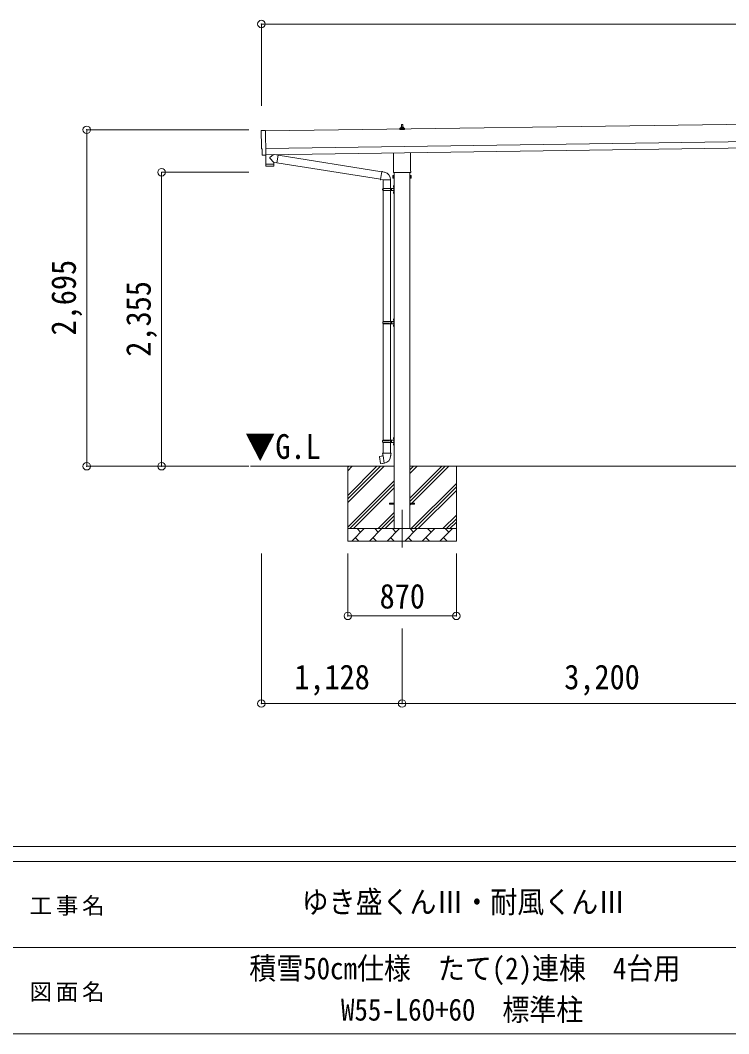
# Model space of a CAD drawing. Units: millimetres at full size, sheet at 1:60. Extents: x -16864 to 16864, y -11640 to 11640.
# Drawn here: x -814 to 4866, y -11640 to -3521 of the extents above; entities that cross this region are included whole.
import ezdxf
from ezdxf.enums import TextEntityAlignment as Align

# ---------------------------------------------------------------- set-up
doc = ezdxf.new("R2010")
doc.units = ezdxf.units.MM
doc.header["$LTSCALE"] = 60
doc.header["$PDMODE"] = 32
doc.header["$PDSIZE"] = 60
doc.linetypes.add('CHAIN1', pattern=[8, 5, -1, 1, -1])
for name, color, linetype, lineweight in [('0-1_Defpoints', 7, 'CHAIN1', 9), ('0-2_TEXT1', 4, 'Continuous', 9), ('0-3_SHAPE', 7, 'Continuous', 9), ('0-7_PARTS2', 7, 'Continuous', 9), ('0-8_TABLE1', 6, 'Continuous', 9), ('0-9_DIM1', 7, 'Continuous', 9), ('F-0', 7, 'Continuous', 9)]:
    doc.layers.add(name, color=color, linetype=linetype, lineweight=lineweight)
doc.styles.add('ＭＳ ゴシック', font='')
doc.styles.get('ＭＳ ゴシック').set_extended_font_data('MS Gothic')

msp = doc.modelspace()

# ---------------------------------------------------------------- linework, layer by layer
at = {"layer": '0-1_Defpoints'}
msp.add_line((2247.05, -7443.97), (2247.05, -7792.97), dxfattribs=at)
at = {"layer": '0-2_TEXT1'}
for p, q in [((6887.12, -4326.28), (1151.66, -4408.22)), ((2237.36, -4383.93), (2237.36, -4379.72)), ((2238.36, -4379.72), (2256.36, -4379.72)), ((2241.36, -4379.72), (2242.09, -4356.19)), ((2243.09, -4355.22), (2251.64, -4355.22)), ((2252.64, -4356.19), (2253.36, -4379.72)), ((2257.36, -4383.93), (2257.36, -4379.72)), ((2229.11, -4395.22), (2229.11, -4387.5)), ((2265.61, -4395.22), (2229.11, -4395.22)), ((2229.49, -4386.72), (2265.23, -4386.72)), ((2229.88, -4386.53), (2236.6, -4384.9)), ((2236.98, -4384.72), (2257.74, -4384.72)), ((2264.85, -4386.53), (2258.13, -4384.9)), ((2265.61, -4395.22), (2265.61, -4387.5)), ((1153.66, -4548.2), (6889.12, -4466.27)), ((1154.37, -4598.2), (6889.84, -4516.26)), ((1134.79, -4602.25), (1127.87, -4601.98)), ((2178.75, -4729.2), (2178.75, -4583.56)), ((2315.35, -4581.61), (2315.35, -4729.2)), ((2173.05, -4767.47), (2173.81, -4766.16)), ((2173.05, -4767.47), (2173.05, -4784.47)), ((2173.05, -4784.47), (2173.81, -4785.79)), ((2180.05, -4771.07), (2173.81, -4771.07)), ((2180.05, -4780.88), (2173.81, -4780.88)), ((2180.05, -4785.79), (2173.81, -4785.79)), ((2177.05, -4737.97), (2177.05, -4732.47)), ((2314.99, -4741.47), (2179.12, -4741.47)), ((2182.55, -4785.17), (2180.05, -4785.17)), ((2184.55, -4741.47), (2184.55, -7593.97)), ((2309.55, -7593.97), (2309.55, -4741.47)), ((2311.55, -4785.17), (2314.05, -4785.17)), ((2314.05, -4771.07), (2320.3, -4771.07)), ((2314.05, -4780.88), (2320.3, -4780.88)), ((2314.05, -4785.79), (2320.3, -4785.79)), ((2317.05, -4732.47), (2317.05, -4737.97)), ((2321.05, -4767.47), (2320.3, -4766.16)), ((2321.05, -4784.47), (2320.3, -4785.79)), ((2321.05, -4767.47), (2321.05, -4784.47)), ((2147.05, -7389.47), (2184.55, -7389.47)), ((2147.05, -7398.47), (2147.05, -7389.47)), ((2147.05, -7389.47), (2184.55, -7389.47)), ((2147.05, -7398.47), (2147.05, -7389.47)), ((2147.05, -7398.47), (2184.55, -7398.47)), ((2147.05, -7398.47), (2184.55, -7398.47)), ((2309.55, -7389.47), (2347.05, -7389.47)), ((2309.55, -7389.47), (2347.05, -7389.47)), ((2309.55, -7398.47), (2347.05, -7398.47)), ((2309.55, -7398.47), (2347.05, -7398.47)), ((2347.05, -7398.47), (2347.05, -7389.47)), ((2347.05, -7398.47), (2347.05, -7389.47))]:
    msp.add_line(p, q, dxfattribs=at)
for points in [[(1120.04, -4405.23), (1151.58, -4403.13), (1154.41, -4600.96)], [(1124.99, -4599.03), (1124.32, -4552.01), (1123.72, -4552.02)], [(1135.53, -4601.96), (1136.19, -4601.32), (1154.43, -4601.97)], [(2180.05, -4785.79), (2180.05, -4766.16), (2173.81, -4766.16)], [(2180.05, -4785.17), (2180.05, -4766.77), (2182.55, -4766.77)], [(2314.05, -4785.17), (2314.05, -4766.77), (2311.55, -4766.77)], [(2314.05, -4785.79), (2314.05, -4766.16), (2320.3, -4766.16)]]:
    msp.add_lwpolyline(points, dxfattribs=at)
for points in [[(2182.55, -4786.47), (2182.55, -4765.47), (2184.55, -4765.47), (2184.55, -4786.47)], [(2311.55, -4786.47), (2311.55, -4765.47), (2309.55, -4765.47), (2309.55, -4786.47)]]:
    msp.add_lwpolyline(points, close=True, dxfattribs=at)
for centre, radius, start, end in [((2236.36, -4383.93), 1, 283.62699, 0), ((2241.45, -4380.35), 4.13, 90, 171.17633), ((2238.36, -4380.72), 1, 90, 180), ((2243.09, -4356.22), 1, 90, 178.60509), ((2250.7, -4379.72), 4.83, 133.60282, 180), ((2244.03, -4379.72), 4.83, 0, 46.39718), ((2251.64, -4356.22), 1, 1.39491, 90), ((2253.28, -4380.35), 4.13, 8.82367, 90), ((2256.36, -4380.72), 1, 0, 90), ((2258.36, -4383.93), 1, 180, 256.37301), ((2230.11, -4387.5), 1, 103.62699, 180), ((2264.61, -4387.5), 1, 0, 76.37301), ((2177.4, -4768.61), 4.34, 145.61575, 214.38425), ((2189.3, -4775.97), 16.24, 162.41205, 197.58795), ((2177.4, -4783.34), 4.34, 145.61575, 214.38425), ((2181.05, -4732.47), 4, 125.09963, 180), ((2181.05, -4737.97), 4, 180, 194.47751), ((2181.05, -4737.97), 4, 194.47751, 241.04498), ((2313.05, -4737.97), 4, 298.95502, 345.52249), ((2313.05, -4732.47), 4, 0, 54.90037), ((2313.05, -4737.97), 4, 345.52249, 0), ((2304.81, -4775.97), 16.24, 342.41205, 17.58795), ((2316.71, -4768.61), 4.34, 325.61575, 34.38425), ((2316.71, -4783.34), 4.34, 325.61575, 34.38425)]:
    msp.add_arc(centre, radius, start, end, dxfattribs=at)
for centre, major_axis, ratio, start_param, end_param in [((1120.24, -4408.22), (-3, -0.04), 0.99863, 4.7647489, 6.2979817), ((-3644.13, -4546.72), (4762.89, 68.04), 0.99863, 6.2686928, 6.2979817), ((1123.65, -4547.62), (-4.41, -0.06), 0.99863, 6.2686928, 7.8539816), ((1127.99, -4598.98), (-2.15, -2.1), 0.9974, 5.5252311, 7.0411395), ((1134.84, -4601.24), (-0.717, -0.7), 0.9974, 0.7579542, 1.5707963)]:
    msp.add_ellipse(centre, major_axis=major_axis, ratio=ratio, start_param=start_param, end_param=end_param, dxfattribs=at)
at = {"layer": '0-3_SHAPE'}
for p, q in [((2184.55, -7093.97), (1030.61, -7093.97)), ((1812.05, -7093.97), (1812.05, -7693.97)), ((1812.05, -7327.46), (2045.54, -7093.97)), ((1812.05, -7355.74), (2073.82, -7093.97)), ((1812.05, -7384.03), (2102.11, -7093.97)), ((1812.05, -7101.18), (1819.26, -7093.97)), ((1812.05, -7129.47), (1847.55, -7093.97)), ((5384.55, -7093.97), (2309.55, -7093.97)), ((2309.55, -7122.8), (2338.38, -7093.97)), ((2309.55, -7151.08), (2366.66, -7093.97)), ((2309.55, -7405.64), (2621.22, -7093.97)), ((2309.55, -7349.07), (2564.65, -7093.97)), ((2309.55, -7377.36), (2592.94, -7093.97)), ((2682.05, -7093.97), (2682.05, -7693.97)), ((1812.05, -7582.02), (2184.55, -7209.52)), ((1828.38, -7593.97), (2184.55, -7237.8)), ((1856.66, -7593.97), (2184.55, -7266.08)), ((2319.21, -7593.97), (2682.05, -7231.13)), ((2347.5, -7593.97), (2682.05, -7259.42)), ((2375.78, -7593.97), (2682.05, -7287.7)), ((2054.65, -7593.97), (2184.55, -7464.07)), ((2082.94, -7593.97), (2184.55, -7492.36)), ((2111.22, -7593.97), (2184.55, -7520.64)), ((2573.77, -7593.97), (2682.05, -7485.69)), ((2602.05, -7593.97), (2682.05, -7513.97)), ((2630.34, -7593.97), (2682.05, -7542.26)), ((1812.05, -7593.97), (2682.05, -7593.97)), ((1843.5, -7693.97), (1943.5, -7593.97)), ((1914.95, -7622.53), (1886.39, -7593.97)), ((1984.92, -7693.97), (2084.92, -7593.97)), ((2056.37, -7622.53), (2027.82, -7593.97)), ((2126.34, -7693.97), (2226.34, -7593.97)), ((2197.79, -7622.53), (2169.24, -7593.97)), ((2267.77, -7693.97), (2367.77, -7593.97)), ((2339.21, -7622.53), (2310.66, -7593.97)), ((2409.19, -7693.97), (2509.19, -7593.97)), ((2480.63, -7622.53), (2452.08, -7593.97)), ((2550.61, -7693.97), (2650.61, -7593.97)), ((2622.05, -7622.53), (2593.5, -7593.97)), ((2682.05, -7693.97), (1812.05, -7693.97)), ((1872.05, -7665.42), (1900.61, -7693.97)), ((2013.48, -7665.42), (2042.03, -7693.97)), ((2154.9, -7665.42), (2183.45, -7693.97)), ((2296.32, -7665.42), (2324.87, -7693.97)), ((2437.74, -7665.42), (2466.29, -7693.97)), ((2579.16, -7665.42), (2607.72, -7693.97))]:
    msp.add_line(p, q, dxfattribs=at)
at = {"layer": '0-8_TABLE1'}
for p, q in [((1119.05, -3551.34), (1119.05, -4205.66)), ((12978.05, -3551.34), (1119.05, -3551.34)), ((-280.95, -4398.68), (1019.75, -4398.68)), ((-280.95, -4398.68), (-280.95, -7093.97)), ((319.05, -4738.97), (1019.75, -4738.97)), ((319.05, -4738.97), (319.05, -7093.97)), ((-280.95, -7093.97), (1019.75, -7093.97)), ((1118.75, -8994.97), (1118.75, -7792.97)), ((1812.05, -8292.97), (1812.05, -7792.97)), ((2682.05, -8292.97), (2682.05, -7792.97)), ((1812.05, -8292.97), (2682.05, -8292.97)), ((2247.05, -8994.97), (2247.05, -8394.97)), ((2247.05, -8994.97), (1118.75, -8994.97)), ((5447.05, -8994.97), (2247.05, -8994.97))]:
    msp.add_line(p, q, dxfattribs=at)
for p in [(1119.05, -3551.34), (1119.05, -3551.34), (-280.95, -4398.68), (319.05, -4738.97), (-280.95, -7093.97), (319.05, -7093.97), (1812.05, -8292.97), (2682.05, -8292.97), (1118.75, -8994.97), (2247.05, -8994.97)]:
    msp.add_point(p, dxfattribs=at)
at = {"layer": '0-9_DIM1'}
for p, q in [((1154.41, -4600.96), (1154.43, -4601.97)), ((1218.86, -4660.26), (1187.99, -4627.16)), ((1215.82, -4597.32), (1188.17, -4619.83)), ((1253.44, -4601.33), (1227.6, -4597.15)), ((1253.44, -4601.33), (1243.27, -4664.21)), ((1253.14, -4603.16), (2083.49, -4735.36)), ((1155.06, -4674.19), (1155.47, -4687.24)), ((1216.05, -4689.32), (1158.51, -4690.15)), ((1159.54, -4673.13), (1159.57, -4674.13)), ((1214.54, -4672.34), (1214.53, -4673.34)), ((1218.86, -4660.26), (1243.27, -4664.21)), ((1218.86, -4660.26), (1219.04, -4672.28)), ((1243.57, -4662.39), (2073.07, -4794.46)), ((2072.75, -4796.28), (2078.28, -4764.91)), ((2083.81, -4733.55), (2078.28, -4764.91)), ((2083.81, -4733.55), (2084.96, -4731.56)), ((2084.96, -4731.56), (2088.52, -4732.19)), ((2088.52, -4732.19), (2088.93, -4734.54)), ((2103.45, -4737.36), (2105.13, -4738.99)), ((2105.13, -4738.99), (2107.25, -4739.44)), ((2072.75, -4796.28), (2073.15, -4798.53)), ((2072.75, -4796.28), (2077.9, -4797.09)), ((2073.15, -4798.53), (2076.71, -4799.16)), ((2076.71, -4799.16), (2077.9, -4797.09)), ((2077.9, -4797.09), (2092.51, -4799.41)), ((2091.55, -4870.11), (2141.89, -4870.11)), ((2092.51, -4799.41), (2094.71, -4798.42)), ((2092.55, -4868.11), (2178.55, -4868.11)), ((2092.55, -4868.11), (2092.55, -4870.11)), ((2155.01, -4798.82), (2093.83, -4798.82)), ((2094.55, -4798.82), (2094.55, -4868.11)), ((2094.55, -4867.89), (2094.55, -5934.97)), ((2151.55, -4868.11), (2151.55, -4872.61)), ((2154.55, -4798.82), (2154.55, -4868.11)), ((2154.55, -4867.89), (2154.55, -5934.97)), ((2159.55, -4868.11), (2159.55, -4877.11)), ((2178.25, -4850.96), (2180.3, -4851.96)), ((2179.52, -4848.96), (2180.15, -4848.96)), ((2179.52, -4848.96), (2179.52, -4857.26)), ((2179.52, -4857.26), (2180.15, -4857.26)), ((2180.15, -4848.96), (2180.15, -4857.26)), ((2180.15, -4848.96), (2180.55, -4849.36)), ((2180.15, -4857.26), (2180.55, -4856.86)), ((2180.3, -4851.96), (2180.91, -4853.11)), ((2180.55, -4845.11), (2183.55, -4843.61)), ((2180.55, -4845.11), (2180.55, -4877.11)), ((2180.55, -4849.36), (2180.55, -4856.86)), ((2183.55, -4843.61), (2183.55, -4877.11)), ((2183.55, -4843.61), (2184.55, -4843.61)), ((2184.55, -4843.61), (2184.55, -4877.11)), ((2091.55, -4884.11), (2141.89, -4884.11)), ((2092.55, -4886.11), (2092.55, -4884.11)), ((2092.55, -4886.11), (2178.55, -4886.11)), ((2151.55, -4872.61), (2153.55, -4872.61)), ((2151.55, -4886.11), (2151.55, -4881.61)), ((2151.55, -4881.61), (2153.55, -4881.61)), ((2153.55, -4872.61), (2153.55, -4877.11)), ((2153.55, -4881.61), (2153.55, -4877.11)), ((2159.55, -4872.61), (2162.55, -4872.61)), ((2159.55, -4886.11), (2159.55, -4877.11)), ((2159.55, -4881.61), (2162.55, -4881.61)), ((2162.55, -4872.61), (2162.55, -4877.11)), ((2162.55, -4881.61), (2162.55, -4877.11)), ((2178.25, -4898.96), (2180.3, -4899.96)), ((2179.52, -4896.96), (2180.15, -4896.96)), ((2179.52, -4896.96), (2179.52, -4905.26)), ((2179.52, -4905.26), (2180.15, -4905.26)), ((2180.15, -4896.96), (2180.15, -4905.26)), ((2180.15, -4896.96), (2180.55, -4897.36)), ((2180.15, -4905.26), (2180.55, -4904.86)), ((2180.3, -4899.96), (2180.91, -4901.11)), ((2180.55, -4909.11), (2180.55, -4877.11)), ((2180.55, -4897.36), (2180.55, -4904.86)), ((2180.55, -4909.11), (2183.55, -4910.61)), ((2183.55, -4910.61), (2183.55, -4877.11)), ((2183.55, -4910.61), (2184.55, -4910.61)), ((2184.55, -4910.61), (2184.55, -4877.11)), ((2178.25, -5917.83), (2180.3, -5918.82)), ((2179.52, -5915.82), (2180.15, -5915.82)), ((2179.52, -5915.82), (2179.52, -5924.12)), ((2179.52, -5924.12), (2180.15, -5924.12)), ((2180.15, -5915.82), (2180.15, -5924.12)), ((2180.15, -5915.82), (2180.55, -5916.22)), ((2180.15, -5924.12), (2180.55, -5923.72)), ((2180.3, -5918.82), (2180.91, -5919.97)), ((2180.55, -5911.97), (2183.55, -5910.47)), ((2180.55, -5911.97), (2180.55, -5943.97)), ((2180.55, -5916.22), (2180.55, -5923.72)), ((2183.55, -5910.47), (2183.55, -5943.97)), ((2183.55, -5910.47), (2184.55, -5910.47)), ((2184.55, -5910.47), (2184.55, -5943.97)), ((2094.05, -5936.97), (2144.39, -5936.97)), ((2094.05, -5950.97), (2144.39, -5950.97)), ((2094.55, -5952.97), (2094.55, -6884.97)), ((2095.05, -5934.97), (2095.05, -5936.97)), ((2095.05, -5934.97), (2178.55, -5934.97)), ((2095.05, -5952.97), (2095.05, -5950.97)), ((2095.05, -5952.97), (2178.55, -5952.97)), ((2154.05, -5934.97), (2154.05, -5939.47)), ((2154.05, -5939.47), (2156.05, -5939.47)), ((2154.05, -5952.97), (2154.05, -5948.47)), ((2154.05, -5948.47), (2156.05, -5948.47)), ((2154.55, -5952.97), (2154.55, -6884.97)), ((2156.05, -5939.47), (2156.05, -5943.97)), ((2156.05, -5948.47), (2156.05, -5943.97)), ((2162.05, -5934.97), (2162.05, -5943.97)), ((2162.05, -5939.47), (2165.05, -5939.47)), ((2162.05, -5952.97), (2162.05, -5943.97)), ((2162.05, -5948.47), (2165.05, -5948.47)), ((2165.05, -5939.47), (2165.05, -5943.97)), ((2165.05, -5948.47), (2165.05, -5943.97)), ((2178.25, -5965.83), (2180.3, -5966.82)), ((2179.52, -5963.82), (2180.15, -5963.82)), ((2179.52, -5963.82), (2179.52, -5972.12)), ((2179.52, -5972.12), (2180.15, -5972.12)), ((2180.15, -5963.82), (2180.15, -5972.12)), ((2180.15, -5963.82), (2180.55, -5964.22)), ((2180.15, -5972.12), (2180.55, -5971.72)), ((2180.3, -5966.82), (2180.91, -5967.97)), ((2180.55, -5975.97), (2180.55, -5943.97)), ((2180.55, -5964.22), (2180.55, -5971.72)), ((2180.55, -5975.97), (2183.55, -5977.47)), ((2183.55, -5977.47), (2183.55, -5943.97)), ((2183.55, -5977.47), (2184.55, -5977.47)), ((2184.55, -5977.47), (2184.55, -5943.97)), ((2091.55, -6886.97), (2141.89, -6886.97)), ((2092.55, -6884.97), (2178.55, -6884.97)), ((2092.55, -6884.97), (2092.55, -6886.97)), ((2151.55, -6884.97), (2151.55, -6889.47)), ((2151.55, -6889.47), (2153.55, -6889.47)), ((2151.55, -6902.97), (2151.55, -6898.47)), ((2151.55, -6898.47), (2153.55, -6898.47)), ((2153.55, -6889.47), (2153.55, -6893.97)), ((2153.55, -6898.47), (2153.55, -6893.97)), ((2159.55, -6884.97), (2159.55, -6893.97)), ((2159.55, -6889.47), (2162.55, -6889.47)), ((2159.55, -6902.97), (2159.55, -6893.97)), ((2159.55, -6898.47), (2162.55, -6898.47)), ((2162.55, -6889.47), (2162.55, -6893.97)), ((2162.55, -6898.47), (2162.55, -6893.97)), ((2178.25, -6867.83), (2180.3, -6868.82)), ((2179.52, -6865.82), (2180.15, -6865.82)), ((2179.52, -6865.82), (2179.52, -6874.12)), ((2179.52, -6874.12), (2180.15, -6874.12)), ((2180.15, -6865.82), (2180.15, -6874.12)), ((2180.15, -6865.82), (2180.55, -6866.22)), ((2180.15, -6874.12), (2180.55, -6873.72)), ((2180.3, -6868.82), (2180.91, -6869.97)), ((2180.55, -6861.97), (2183.55, -6860.47)), ((2180.55, -6861.97), (2180.55, -6893.97)), ((2180.55, -6866.22), (2180.55, -6873.72)), ((2180.55, -6925.97), (2180.55, -6893.97)), ((2183.55, -6860.47), (2183.55, -6893.97)), ((2183.55, -6860.47), (2184.55, -6860.47)), ((2183.55, -6927.47), (2183.55, -6893.97)), ((2184.55, -6860.47), (2184.55, -6893.97)), ((2184.55, -6927.47), (2184.55, -6893.97)), ((2091.55, -6900.97), (2141.89, -6900.97)), ((2092.55, -6902.97), (2092.55, -6900.97)), ((2092.55, -6902.97), (2178.55, -6902.97)), ((2094.55, -6902.97), (2094.55, -6987.9)), ((2154.55, -6902.97), (2154.55, -6987.9)), ((2178.25, -6915.83), (2180.3, -6916.82)), ((2179.52, -6913.82), (2180.15, -6913.82)), ((2179.52, -6913.82), (2179.52, -6922.12)), ((2179.52, -6922.12), (2180.15, -6922.12)), ((2180.15, -6913.82), (2180.15, -6922.12)), ((2180.15, -6913.82), (2180.55, -6914.22)), ((2180.15, -6922.12), (2180.55, -6921.72)), ((2180.3, -6916.82), (2180.91, -6917.97)), ((2180.55, -6914.22), (2180.55, -6921.72)), ((2180.55, -6925.97), (2183.55, -6927.47)), ((2183.55, -6927.47), (2184.55, -6927.47)), ((2066.1, -7016.35), (2065.29, -7017.52)), ((2065.29, -7017.52), (2074.91, -7072.08)), ((2093.96, -7011.1), (2066.1, -7016.35)), ((2078.84, -7013.75), (2078.63, -7013.99)), ((2092.7, -6987.9), (2090.55, -6988.68)), ((2090.55, -6988.68), (2090.55, -6992.3)), ((2090.55, -6992.3), (2092.8, -6993.12)), ((2092.7, -6987.9), (2124.55, -6987.9)), ((2092.7, -6987.9), (2092.8, -6993.12)), ((2092.8, -6993.12), (2093.05, -7007.9)), ((2093.05, -7007.9), (2094.4, -7009.9)), ((2104.32, -7068.4), (2094.18, -7010.93)), ((2094.21, -7010.1), (2094.21, -7010.81)), ((2094.4, -7009.9), (2094.37, -7009.91)), ((2156.4, -6987.9), (2124.55, -6987.9)), ((2154.74, -7009.84), (2154.67, -7012.01)), ((2156.06, -7007.9), (2154.74, -7009.84)), ((2158.55, -6992.3), (2156.31, -6993.12)), ((2156.4, -6987.9), (2158.55, -6988.68)), ((2158.55, -6988.68), (2158.55, -6992.3)), ((2088.93, -7070.99), (2088.65, -7070.84)), ((2104.62, -7069.16), (2104.38, -7068.5))]:
    msp.add_line(p, q, dxfattribs=at)
for points in [[(1154.02, -4601.95), (1155.04, -4673.19), (1219.04, -4672.28)], [(1219.01, -4686.33), (1219.05, -4673.28), (1155.06, -4674.19)], [(2083.81, -4733.55), (2088.93, -4734.54), (2103.45, -4737.36)], [(2178.25, -4855.26), (2180.3, -4854.26), (2180.91, -4853.11)], [(2178.25, -4903.26), (2180.3, -4902.26), (2180.91, -4901.11)], [(2178.25, -5922.12), (2180.3, -5921.12), (2180.91, -5919.97)], [(2178.25, -5970.12), (2180.3, -5969.12), (2180.91, -5967.97)], [(2178.25, -6872.12), (2180.3, -6871.12), (2180.91, -6869.97)], [(2178.25, -6920.12), (2180.3, -6919.12), (2180.91, -6917.97)], [(2081.08, -7013.53), (2080.8, -7013.38), (2078.84, -7013.75)], [(2156.4, -6987.9), (2156.31, -6993.12), (2156.06, -7007.9)], [(2104.05, -7068.31), (2076.07, -7072.9), (2074.91, -7072.08)], [(2091.12, -7070.43), (2090.9, -7070.67), (2088.93, -7070.99)]]:
    msp.add_lwpolyline(points, dxfattribs=at)
for centre, radius, start, end in [((1191.48, -4623.58), 5, 131.47396, 225.79244), ((1158.47, -4687.15), 3, 181.81845, 270.86677), ((1216.01, -4686.32), 3, 270.81845, 359.81845), ((2094.71, -4798.42), 60.3, 359.62495, 78), ((2140.3, -4877.11), 49.25, 171.82876, 180.00002), ((2141.89, -4868.11), 2, 270, 359.99998), ((2183.85, -4853.11), 6, 136.21765, 223.78235), ((2178.55, -4866.11), 2, 270, 359.99998), ((2140.3, -4877.11), 49.25, 180.00002, 188.17127), ((2141.89, -4886.11), 2, 0.00005, 90.00004), ((2183.85, -4901.11), 6, 136.21765, 223.78235), ((2178.55, -4888.11), 2, 0.00005, 90.00004), ((2183.85, -5919.97), 6, 136.21765, 223.78235), ((2142.8, -5943.97), 49.25, 171.82876, 180.00002), ((2142.8, -5943.97), 49.25, 180.00002, 188.17127), ((2144.39, -5934.97), 2, 270, 359.99998), ((2144.39, -5952.97), 2, 0.00005, 90.00004), ((2183.85, -5967.97), 6, 136.21765, 223.78235), ((2178.55, -5932.97), 2, 270, 359.99998), ((2178.55, -5954.97), 2, 0.00005, 90.00004), ((2140.3, -6893.97), 49.25, 171.82876, 180.00002), ((2140.3, -6893.97), 49.25, 180.00002, 188.17127), ((2141.89, -6884.97), 2, 270, 359.99998), ((2183.85, -6869.97), 6, 136.21765, 223.78235), ((2178.55, -6882.97), 2, 270, 359.99998), ((2141.89, -6902.97), 2, 0.00005, 90.00004), ((2183.85, -6917.97), 6, 136.21765, 223.78235), ((2178.55, -6904.97), 2, 0.00005, 90.00004), ((2093.91, -7010.81), 0.3, 280.66842, 0), ((2094.41, -7010.1), 0.2, 100, 180), ((2094.4, -7009.9), 60.3, 279.96938, 358), ((2104.1, -7068.6), 0.3, 20, 99.33158), ((2104.81, -7069.09), 0.2, 200, 279.96938)]:
    msp.add_arc(centre, radius, start, end, dxfattribs=at)
at = {"layer": 'F-0', "color": 5, "lineweight": 5}
for p, q in [((-16864.12, -10140), (16015.88, -10140)), ((-16864.12, -10260), (10682.37, -10260)), ((-6897.63, -10950), (5402.37, -10950)), ((-16864.12, -11640), (16015.88, -11640))]:
    msp.add_line(p, q, dxfattribs=at)

# ---------------------------------------------------------------- texts
at = {"layer": '0-7_PARTS2', "style": 'ＭＳ ゴシック', "width": 0.9}
msp.add_text('▼G.L', height=197.9, dxfattribs=at).set_placement((987.89, -7094.26), align=Align.BOTTOM_LEFT)
at = {"layer": '0-8_TABLE1', "color": 7, "style": 'ＭＳ ゴシック', "width": 0.9}
for s, p in [('2,695', (-308.45, -6046.33)), ('2,355', (291.55, -6216.47))]:
    msp.add_text(s, height=197.9, rotation=90, dxfattribs=at).set_placement(p, align=Align.BOTTOM_LEFT)
for s, p in [('870', (2067.05, -8292.97)), ('1,128', (1382.9, -8939.97)), ('3,200', (3547.05, -8939.97))]:
    msp.add_text(s, height=197.9, dxfattribs=at).set_placement(p, align=Align.BOTTOM_LEFT)
at = {"layer": 'F-0', "style": 'ＭＳ ゴシック', "width": 0.9}
for s, p in [('ゆき盛くんⅢ・耐風くんⅢ', (1442.37, -10725)), ('積雪50cm仕様\u3000たて(2)連棟\u30004台用', (1022.37, -11256.91)), ('W55-L60+60\u3000標準柱', (1757.37, -11587.74))]:
    msp.add_text(s, height=176, dxfattribs=at).set_placement(p, align=Align.BOTTOM_LEFT)
at = {"layer": 'F-0', "char_height": 132, "attachment_point": 7, "style": 'ＭＳ ゴシック'}
for s, insert in [('\\T1.17;工事名', (-739.42, -10695)), ('\\T1.17;図面名', (-739.42, -11385))]:
    msp.add_mtext(s, dxfattribs=dict(at, insert=insert))

doc.saveas('drawing.dxf')
